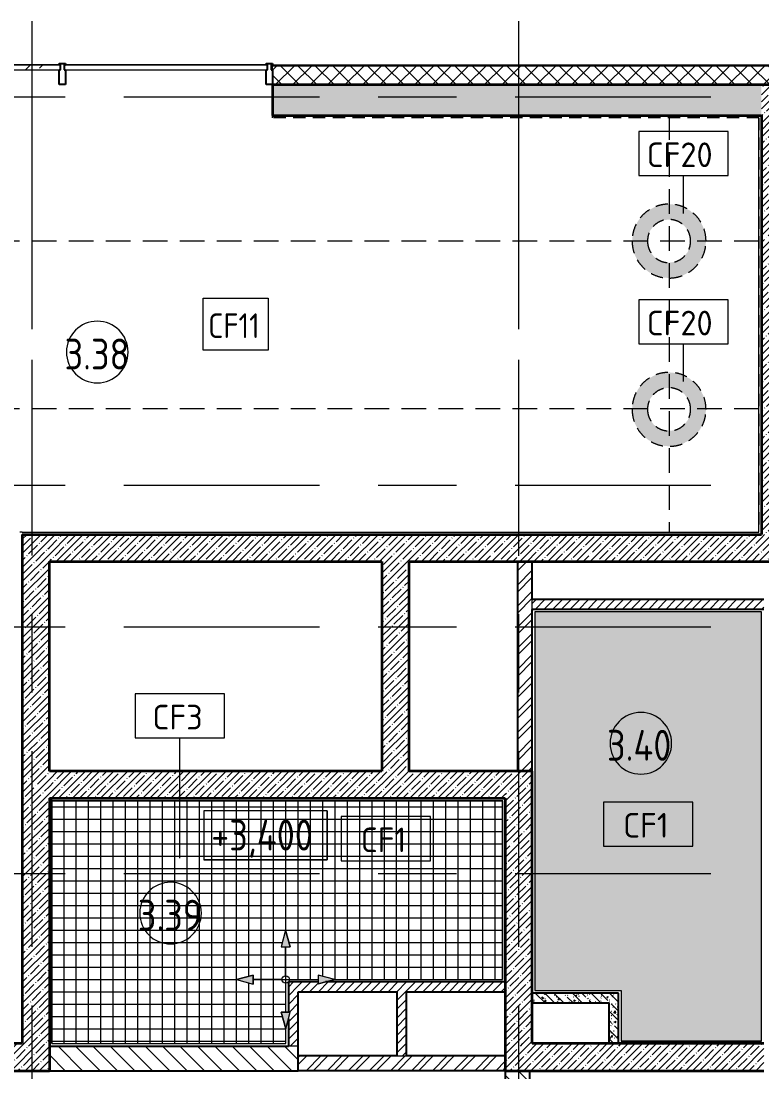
# Model space of a CAD drawing. Header units: millimetres. Extents: x 81469 to 281789, y -8553 to 29000.
# Drawn here: x 94570 to 100584, y 13390 to 21915 of the extents above; entities that cross this region are included whole.
import ezdxf

# ---------------------------------------------------------------- set-up
doc = ezdxf.new("R2010")
doc.units = ezdxf.units.MM
for name, pattern in [('200_ШТРИХ__ш1_п0_6_', [160, 100, -60]), ('ADSK_Штрих_ш2 п1', [300, 200, -100]), ('Осевая', [3175, 635, -476.25, 1587.5, -476.25])]:
    doc.linetypes.add(name, pattern=pattern)
for name, color, linetype, lineweight in [('A-AREA-IDEN', 7, 'Continuous', 9), ('A-CLNG', 7, 'Continuous', 9), ('A-CLNG-IDEN', 7, 'Continuous', 9), ('A-CLNG-PATT', 7, 'Continuous', 9), ('A-DETL-1', 7, 'ADSK_Штрих_ш2 п1', 9), ('A-DETL-GENF', 7, 'Continuous', 9), ('A-DETL-MBND', 7, '200_ШТРИХ__ш1_п0_6_', 9), ('A-DETL-MBND-1', 7, 'Continuous', 9), ('A-GLAZ', 7, 'Continuous', 9), ('A-GLAZ-CWMG', 7, 'Continuous', 9), ('A-GLAZ-CWMG-1', 7, 'Continuous', 25), ('A-WALL', 7, 'Continuous', 9), ('G-ANNO-DIMS', 7, 'Continuous', 9), ('I-WALL', 7, 'Continuous', 9), ('Оси', 7, 'Continuous', 9), ('Оси-2', 7, 'Осевая', 9)]:
    doc.layers.add(name, color=color, linetype=linetype, lineweight=lineweight)
for name, color, linetype, lineweight, true_color in [('A-WALL-1', 7, 'Continuous', 13, 0x3c3c3c), ('A-WALL-2', 7, 'Continuous', 25, 0x3c3c3c), ('A-WALL-3', 7, 'Continuous', 35, 0x3c3c3c), ('A-WALL-FNSH-1', 7, 'Continuous', 9, 0x3c3c3c), ('A-WALL-FNSH-2', 7, 'Continuous', 13, 0x3c3c3c), ('G-ANNO-TEXT-1', 7, 'Continuous', 9, 0x3c3c3c)]:
    doc.layers.add(name, color=color, linetype=linetype, lineweight=lineweight, true_color=true_color)
doc.styles.add('GOST Common', font='GOST_Common.ttf', dxfattribs={"width": 0.9, "height": 250})
doc.styles.add('GOST Common_1', font='GOST_Common.ttf', dxfattribs={"height": 200})
doc.styles.add('GOST Common_2', font='GOST_Common.ttf', dxfattribs={"width": 0.9, "height": 200})
pattern_1 = [(45, (0, 0), (-57.024626, 57.024626), []), (45, (57.025, 0), (-57.024626, 57.024626), [100.806, -20.161, 3.353, -16.808])]
pattern_2 = [(45, (0, 0), (-85.53659, 85.53659), []), (45, (57.02, 0), (-85.53659, 85.53659), [])]
pattern_3 = [(45, (0, 0), (-35.35534, 35.35534), [])]
pattern_4 = [(135, (0, 0), (-70.71068, -70.71068), [])]
pattern_5 = [(135, (0, 0), (-75.43415, -75.43415), [106.68, -17.78, 3.556, -17.78]), (135, (0, 75.39), (-75.43415, -75.43415), []), (50, (0, 0), (127.52922, -11.15758), [13.335, -146.685]), (355, (0, 0), (-24.66966, 133.74002), [10.668, -117.348]), (100.451, (10.63, -0.93), (102.85973, 122.58178), [11.333, -124.663]), (46.184, (0, 35.56), (189.75516, -29.43036), [20.002, -220.027]), (96.636, (15.81, 33.1), (166.1822, 173.1996), [17, -186.995]), (351.184, (0, 35.56), (166.18393, 173.19757), [16.002, -176.022]), (21, (17.78, 26.67), (106.13027, -71.58603), [13.335, -146.685]), (326, (17.78, 26.67), (43.26188, 128.93175), [10.668, -117.348]), (71.451, (26.62, 20.7), (149.39198, 57.34505), [11.333, -124.663]), (37.5, (0, 0), (2.162228, 59.188357), [3.353, -112.573, 3.353, -115.773, -117.793]), (37.5, (0, 0), (2.162228, 59.188357), [-235.052, 3.353, -114.44]), (7.5, (0, 0), (46.773857, 70.126152), [3.353, -64.567, 3.353, -109.906, -44.894]), (7.5, (0, 0), (46.773857, 70.126152), [-181.178, 3.353, -41.542]), (327.5, (-39.65, 0), (94.913671, -4.010093), [3.353, -41.097, 3.353, -135.331, -184.023]), (327.5, (-39.65, 0), (94.913671, -4.010093), [-183.134, 3.353, -180.67]), (317.5, (-57.43, 0), (103.69057, 17.79882), [3.353, -54.432, 3.353, -88.748, -130.683]), (317.5, (-57.43, 0), (103.69057, 17.79882), [-149.885, 3.353, -127.33])]

# ---------------------------------------------------------------- blocks, each defined once
blk = doc.blocks.new('PNS_Панель прямоугольная - Нр_Стекло - 40мм-22855943-План потолков с обозначением видов отделки и геометрии 3 этажа в осях 23-33')
at = {"layer": 'A-GLAZ'}
h = blk.add_hatch(dxfattribs=at)
h.set_pattern_fill('FP_13', color=256, style=0, pattern_type=2)
h.set_pattern_definition([(45, (-94220, -21460), (-282.8427, 282.8427), [200, -600]), (45, (-94420, -21560), (-282.8427, 282.8427), [600, -200]), (45, (-94020, -21660), (-282.8427, 282.8427), [200, -600])])
h.paths.add_polyline_path([(760, -40), (770, -40), (770, 0), (-770, 0), (-770, -40), (423.5, -40)])
for p, q in [((-770, 0), (770, 0)), ((760, 0), (-760, 0)), ((-760, -40), (760, -40))]:
    blk.add_line(p, q, dxfattribs=at)
blk = doc.blocks.new('PNS_Панель прямоугольная1 - Нр_Стекло - 40мм-23689175-План потолков с обозначением видов отделки и геометрии 3 этажа в осях 23-33')
at = {"layer": 'A-GLAZ'}
for p, q in [((-825, 0), (825, 0)), ((815, 0), (-815, 0)), ((-815, -40), (815, -40))]:
    blk.add_line(p, q, dxfattribs=at)
blk = doc.blocks.new('Прямоугольный импост - Импост структурный с накладкой - 170мм-22855113-План потолков с обозначением видов отделки и геометрии 3 этажа в осях 23-33')
at = {"layer": 'A-GLAZ-CWMG-1'}
for p, q in [((0, 160), (-50, 160)), ((-50, 160), (-50, 40)), ((0, 40), (0, 160)), ((-50, 40), (-40, 40)), ((-40, 0), (-50, 0)), ((-50, 0), (-50, -10)), ((-40, 40), (-40, 0)), ((-10, 0), (-10, 40)), ((-10, 40), (0, 40)), ((-50, -10), (0, -10)), ((-10, 0), (0, 0)), ((0, -10), (0, 0))]:
    blk.add_line(p, q, dxfattribs=at)
blk = doc.blocks.new('Прямоугольный импост - Импост структурный с накладкой - 170мм-22855061-План потолков с обозначением видов отделки и геометрии 3 этажа в осях 23-33')
at = {"layer": 'A-GLAZ-CWMG-1'}
for p, q in [((25, 160), (-25, 160)), ((-25, 160), (-25, 40)), ((25, 40), (25, 160)), ((-25, 40), (-15, 40)), ((-15, 0), (-25, 0)), ((-25, 0), (-25, -10)), ((-15, 40), (-15, 0)), ((15, 0), (15, 40)), ((15, 40), (25, 40)), ((-25, -10), (25, -10)), ((15, 0), (25, 0)), ((25, -10), (25, 0))]:
    blk.add_line(p, q, dxfattribs=at)
blk = doc.blocks.new('Начало раскладки_красным - Начало раскладки_красным-26102174-План потолков с обозначением видов отделки и геометрии 3 этажа в осях 23-33')
at = {"layer": 'A-DETL-GENF'}
for points in [[(-36.2, 264.8), (36.2, 264.8), (0, 400)], [(-264.8, -36.2), (-264.8, 36.2), (-400, 0)], [(264.8, -36.2), (400, 0), (264.8, 36.2)], [(0, -400), (36.2, -264.8), (-36.2, -264.8)]]:
    blk.add_hatch(color=256, dxfattribs=at).paths.add_polyline_path(points)
for p, q in [((0, 400), (-36.2, 264.8)), ((0, 400), (-36.2, 264.8)), ((36.2, 264.8), (0, 400)), ((0, 400), (36.2, 264.8)), ((-36.2, 264.8), (36.2, 264.8)), ((-36.2, 264.8), (36.2, 264.8)), ((0, 30), (0, 264.8)), ((-264.8, 36.2), (-400, 0)), ((-400, 0), (-264.8, 36.2)), ((-400, 0), (-264.8, -36.2)), ((-400, 0), (-264.8, -36.2)), ((-264.8, -36.2), (-264.8, 36.2)), ((-264.8, 36.2), (-264.8, -36.2)), ((-30, 0), (-264.8, 0)), ((30, 0), (264.8, 0)), ((400, 0), (264.8, 36.2)), ((264.8, 36.2), (264.8, -36.2)), ((400, 0), (264.8, 36.2)), ((264.8, 36.2), (264.8, -36.2)), ((400, 0), (264.8, -36.2)), ((0, -30), (0, -264.8)), ((264.8, -36.2), (400, 0)), ((36.2, -264.8), (-36.2, -264.8)), ((-36.2, -264.8), (0, -400)), ((0, -400), (-36.2, -264.8)), ((-36.2, -264.8), (36.2, -264.8)), ((0, -400), (36.2, -264.8)), ((0, -400), (36.2, -264.8))]:
    blk.add_line(p, q, dxfattribs=at)
blk.add_circle((0, 0), 30, dxfattribs=at)
blk = doc.blocks.new('Марка_Помещения - Номер-25198446-План потолков с обозначением видов отделки и геометрии 3 этажа в осях 23-33')
at = {"layer": 'A-AREA-IDEN'}
for start, end in [(360, 180), (180, 360)]:
    blk.add_arc((0, 0), 2.5, start, end, dxfattribs=at)
blk = doc.blocks.new('М_потолков - Марка_ Имя типа-25382930-План потолков с обозначением видов отделки и геометрии 3 этажа в осях 23-33')
at = {"layer": 'A-CLNG-IDEN'}
for p, q in [((3.625, 1.984375), (-3.625, 1.984375)), ((-3.625, 1.984375), (-3.625, -1.59375)), ((3.625, -1.59375), (3.625, 1.984375)), ((-3.625, -1.59375), (3.625, -1.59375))]:
    blk.add_line(p, q, dxfattribs=at)
blk = doc.blocks.new('Высотные отметки - 10х4_h_-17668695-План потолков с обозначением видов отделки и геометрии 3 этажа в осях 23-33')
at = {"layer": 'G-ANNO-DIMS'}
for p, q in [((-5, 4), (-5, 0)), ((5, 4), (-5, 4)), ((5, 4), (-5, 4)), ((-5, 4), (-5, 0)), ((5, 4), (5, 0)), ((5, 0), (5, 4)), ((5, 0), (-5, 0)), ((-5, 0), (5, 0))]:
    blk.add_line(p, q, dxfattribs=at)

msp = doc.modelspace()

# ---------------------------------------------------------------- hatches: boundary and pattern name
at = {"layer": 'A-CLNG-PATT'}
msp.add_hatch(color=256, dxfattribs=at).paths.add_polyline_path([(100283.5, 13641), (100579, 13641), (100579, 17121.8), (98741, 17121.8), (98741, 14051), (99441, 14051), (99441, 13641)])
h = msp.add_hatch(dxfattribs=at)
h.set_pattern_fill('FP_30', color=256, style=0, pattern_type=2)
h.set_pattern_definition([(0, (96619, 14541), (0, 100), []), (90, (96619, 14541), (-100, 6e-15), [])])
h.paths.add_polyline_path([(96453.3, 13621), (96719, 13621), (96718.2, 13740), (96681.9, 13875.2), (96719, 13875.3), (96719, 14141), (96982.8, 14141), (96982.7, 14176.4), (97118, 14141), (98479, 14141), (98479, 15589), (94821, 15589), (94821, 13621), (96318, 13621)])
h.paths.add_polyline_path([(96453.3, 14103.6), (96318, 14139.8), (96453.2, 14176.1)])
h.paths.add_polyline_path([(96681.6, 14404.7), (96717.8, 14540), (96754.1, 14404.8)])
at = {"layer": 'A-DETL-MBND-1'}
h = msp.add_hatch(color=256, dxfattribs=at)
h.paths.add_polyline_path([(99830, 19830), (99888.5, 19835.8), (99944.8, 19852.8), (99996.7, 19880.6), (100042.1, 19917.9), (100079.4, 19963.3), (100107.2, 20015.2), (100124.2, 20071.5), (100130, 20130), (100124.2, 20188.5), (100107.2, 20244.8), (100079.4, 20296.7), (100042.1, 20342.1), (99996.7, 20379.4), (99944.8, 20407.2), (99888.5, 20424.2), (99830, 20430), (99771.5, 20424.2), (99715.2, 20407.2), (99663.3, 20379.4), (99617.9, 20342.1), (99580.6, 20296.7), (99552.8, 20244.8), (99535.8, 20188.5), (99530, 20130), (99535.8, 20071.5), (99552.8, 20015.2), (99580.6, 19963.3), (99617.9, 19917.9), (99663.3, 19880.6), (99715.2, 19852.8), (99771.5, 19835.8)])
h.paths.add_polyline_path([(99830, 19955), (99784.7, 19961), (99742.5, 19978.4), (99706.3, 20006.3), (99678.4, 20042.5), (99661, 20084.7), (99655, 20130), (99661, 20175.3), (99678.4, 20217.5), (99706.3, 20253.7), (99742.5, 20281.6), (99784.7, 20299), (99830, 20305), (99875.3, 20299), (99917.5, 20281.6), (99953.7, 20253.7), (99981.6, 20217.5), (99999, 20175.3), (100005, 20130), (99998.3, 20082.9), (99981.6, 20042.5), (99953.7, 20006.3), (99917.5, 19978.4), (99875.3, 19961)])
h = msp.add_hatch(color=256, dxfattribs=at)
h.paths.add_polyline_path([(99830, 18465), (99888.5, 18470.8), (99944.8, 18487.8), (99996.7, 18515.6), (100042.1, 18552.9), (100079.4, 18598.3), (100107.2, 18650.2), (100124.2, 18706.5), (100130, 18765), (100124.2, 18823.5), (100107.2, 18879.8), (100079.4, 18931.7), (100042.1, 18977.1), (99996.7, 19014.4), (99944.8, 19042.2), (99888.5, 19059.2), (99830, 19065), (99771.5, 19059.2), (99715.2, 19042.2), (99663.3, 19014.4), (99617.9, 18977.1), (99580.6, 18931.7), (99552.8, 18879.8), (99535.8, 18823.5), (99530, 18765), (99535.8, 18706.5), (99552.8, 18650.2), (99580.6, 18598.3), (99617.9, 18552.9), (99663.3, 18515.6), (99715.2, 18487.8), (99771.5, 18470.8)])
h.paths.add_polyline_path([(99830, 18590), (99784.7, 18596), (99742.5, 18613.4), (99706.3, 18641.3), (99678.4, 18677.5), (99661, 18719.7), (99655, 18765), (99661, 18810.3), (99678.4, 18852.5), (99706.3, 18888.7), (99742.5, 18916.6), (99784.7, 18934), (99830, 18940), (99875.3, 18934), (99917.5, 18916.6), (99953.7, 18888.7), (99981.6, 18852.5), (99999, 18810.3), (100005, 18765), (99999, 18719.7), (99981.6, 18677.5), (99953.7, 18641.3), (99917.5, 18613.4), (99875.3, 18596)])
at = {"layer": 'A-WALL'}
h = msp.add_hatch(dxfattribs=at)
h.set_pattern_fill('FP_2', color=256, style=0, pattern_type=2)
h.set_pattern_definition([(45, (0, 0), (-70.71068, 70.71068), []), (135, (0, 0), (-70.71068, -70.71068), [])])
h.paths.add_polyline_path([(125080, 21400), (125230, 21400), (125230, 21550), (96610, 21550), (96610, 21400), (124830, 21400)])
h.paths.add_polyline_path([(93310, 21400), (93310, 21550), (93290, 21550), (93290, 21400)])
at = {"layer": 'I-WALL'}
h = msp.add_hatch(dxfattribs=at)
h.set_pattern_fill('FP_1', color=256, style=0, pattern_type=2)
h.set_pattern_definition(pattern_1)
h.paths.add_polyline_path([(100580, 21150), (100580, 21400), (96610, 21400), (96610, 21150), (100579, 21150)])
h.paths.add_polyline_path([(93310, 21150), (93310, 21400), (93030, 21400), (93030, 21150), (93108.5, 21150)])
h = msp.add_hatch(dxfattribs=at)
h.set_pattern_fill('FP_1', color=256, style=0, pattern_type=2)
h.set_pattern_definition(pattern_1)
h.paths.add_polyline_path([(100580, 17530), (100800, 17530), (100800, 21400), (100580, 21400), (100580, 17750)])
h = msp.add_hatch(dxfattribs=at)
h.set_pattern_fill('FP_1', color=256, style=0, pattern_type=2)
h.set_pattern_definition(pattern_1)
h.paths.add_polyline_path([(94800, 13620), (94800, 17750), (94580, 17750), (94580, 13620)])
h = msp.add_hatch(dxfattribs=at)
h.set_pattern_fill('FP_1', color=256, style=0, pattern_type=2)
h.set_pattern_definition(pattern_1)
h.paths.add_polyline_path([(98848.5, 17530), (100580, 17530), (100579, 17750), (94800, 17750), (94800, 17530), (97720, 17530)])
h = msp.add_hatch(dxfattribs=at)
h.set_pattern_fill('FP_1', color=256, style=0, pattern_type=2)
h.set_pattern_definition(pattern_1)
h.paths.add_polyline_path([(97500, 15830), (97720, 15830), (97720, 17530), (97500, 17530), (97500, 17514.4)])
h = msp.add_hatch(dxfattribs=at)
h.set_pattern_fill('FP_6', color=256, style=0, pattern_type=2)
h.set_pattern_definition(pattern_2)
h.paths.add_polyline_path([(98600, 15830), (98720, 15830), (98720, 17530), (98600, 17530), (98600, 17514.4)])
h = msp.add_hatch(dxfattribs=at)
h.set_pattern_fill('FP_4', color=256, style=0, pattern_type=2)
h.set_pattern_definition(pattern_3)
h.paths.add_polyline_path([(98720, 17142.8), (100600, 17142.8), (100600, 17222.8), (98720, 17222.8)])
h = msp.add_hatch(dxfattribs=at)
h.set_pattern_fill('FP_1', color=256, style=0, pattern_type=2)
h.set_pattern_definition(pattern_1)
h.paths.add_polyline_path([(95978.5, 15610), (98500, 15610), (98500, 15830), (94800, 15830), (94800, 15610)])
h = msp.add_hatch(dxfattribs=at)
h.set_pattern_fill('FP_1', color=256, style=0, pattern_type=2)
h.set_pattern_definition(pattern_1)
h.paths.add_polyline_path([(98720, 13620), (98720, 15830), (98500, 15830), (98500, 13620)])
h = msp.add_hatch(dxfattribs=at)
h.set_pattern_fill('FP_4', color=256, style=0, pattern_type=2)
h.set_pattern_definition(pattern_3)
h.paths.add_polyline_path([(96754.4, 13600), (96820, 13600), (96820, 14120), (96740, 14120), (96740, 13875.2), (96754.4, 13875.3), (96740, 13821.4), (96740, 13600)])
h = msp.add_hatch(dxfattribs=at)
h.set_pattern_fill('FP_4', color=256, style=0, pattern_type=2)
h.set_pattern_definition(pattern_3)
h.paths.add_polyline_path([(97620, 14040), (98500, 14040), (98500, 14120), (97042.7, 14120), (96982.8, 14103.9), (96982.7, 14120), (96820, 14120), (96820, 14040), (97413.5, 14040)])
h = msp.add_hatch(dxfattribs=at)
h.set_pattern_fill('FP_4', color=256, style=0, pattern_type=2)
h.set_pattern_definition(pattern_3)
h.paths.add_polyline_path([(97620, 13520), (97700, 13520), (97700, 14040), (97620, 14040)])
h = msp.add_hatch(dxfattribs=at)
h.set_pattern_fill('FP_9', color=256, style=0, pattern_type=2)
h.set_pattern_definition(pattern_5)
h.paths.add_polyline_path([(99420, 13950), (99420, 14030), (98720, 14030), (98720, 13950), (99340, 13950)])
h = msp.add_hatch(dxfattribs=at)
h.set_pattern_fill('FP_9', color=256, style=0, pattern_type=2)
h.set_pattern_definition(pattern_5)
h.paths.add_polyline_path([(99340, 13620), (99420, 13620), (99420, 13950), (99340, 13950)])
h = msp.add_hatch(dxfattribs=at)
h.set_pattern_fill('FP_1', color=256, style=0, pattern_type=2)
h.set_pattern_definition(pattern_1)
h.paths.add_polyline_path([(93108.5, 13400), (94800, 13400), (94800, 13620), (92810, 13620), (92810, 13400)])
h = msp.add_hatch(dxfattribs=at)
h.set_pattern_fill('FP_3', color=256, style=0, pattern_type=2)
h.set_pattern_definition(pattern_4)
h.paths.add_polyline_path([(96820, 13400), (96820, 13600), (94800, 13600), (94800, 13400), (95978.5, 13400)])
h = msp.add_hatch(dxfattribs=at)
h.set_pattern_fill('FP_1', color=256, style=0, pattern_type=2)
h.set_pattern_definition(pattern_1)
h.paths.add_polyline_path([(100600, 13400), (100600, 13620), (98500, 13620), (98500, 13400), (98848.5, 13400)])
h = msp.add_hatch(dxfattribs=at)
h.set_pattern_fill('FP_6', color=256, style=0, pattern_type=2)
h.set_pattern_definition(pattern_2)
h.paths.add_polyline_path([(97413.5, 13400), (98500, 13400), (98500, 13520), (96820, 13520), (96820, 13400)])
h = msp.add_hatch(dxfattribs=at)
h.set_pattern_fill('FP_3', color=256, style=0, pattern_type=2)
h.set_pattern_definition(pattern_4)
h.paths.add_polyline_path([(98700, 10600), (98700, 11320), (98500, 11320), (98500, 10600)])
h.paths.add_polyline_path([(98700, 13220), (98700, 13400), (98500, 13400), (98500, 13220)])

# ---------------------------------------------------------------- linework, layer by layer
at = {"layer": 'A-CLNG'}
for p, q in [((98741, 17121.8), (98741, 14051)), ((100579, 17121.8), (98741, 17121.8)), ((100579, 13641), (100579, 17121.8)), ((94821, 15589), (94821, 13621)), ((98741, 14051), (99441, 14051)), ((99441, 14051), (99441, 13641)), ((99441, 13641), (100579, 13641))]:
    msp.add_line(p, q, dxfattribs=at)
at = {"layer": 'A-CLNG-IDEN'}
for p, q in [((99947.4, 20355.1), (99947.4, 20660.9)), ((99947.4, 18990.1), (99947.4, 19295.9)), ((95859.6, 15124.4), (95859.6, 16099.2))]:
    msp.add_line(p, q, dxfattribs=at)
at = {"layer": 'A-DETL-1'}
for p, q in [((99830, 21150), (99830, 17771)), ((100559, 20130), (93040, 20130)), ((100559, 18770), (93065.2, 18770))]:
    msp.add_line(p, q, dxfattribs=at)
at = {"layer": 'A-DETL-MBND'}
for p, q in [((96610, 21130), (96610, 21150)), ((100560, 21130), (96610, 21130)), ((100559, 17771), (100559, 21130)), ((100560, 21130), (100559, 21130)), ((100560, 21130), (100560, 17771)), ((94580, 17770), (94560, 17770)), ((100560, 17771), (100559, 17771))]:
    msp.add_line(p, q, dxfattribs=at)
for centre, radius, start, end in [((99830, 20130), 300, 0, 180), ((99830, 20130), 175, 0, 180), ((99830, 20130), 300, 180, 0), ((99830, 20130), 175, 180, 0), ((99830, 18765), 300, 0, 180), ((99830, 18765), 175, 0, 180), ((99830, 18765), 300, 180, 360), ((99830, 18765), 175, 180, 0)]:
    msp.add_arc(centre, radius, start, end, dxfattribs=at)
at = {"layer": 'A-WALL'}
for p, q in [((125230, 21550), (96610, 21550)), ((98720, 17142.8), (98720, 17222.8)), ((96820, 13600), (96740, 13600)), ((97620, 13520), (97700, 13520))]:
    msp.add_line(p, q, dxfattribs=at)
at = {"layer": 'A-WALL-1'}
msp.add_line((96610, 21400), (96610, 21550), dxfattribs=at)
at = {"layer": 'A-WALL-2'}
for p, q in [((98600, 17530), (98600, 15830)), ((98720, 17222.8), (98720, 17530)), ((100600, 17222.8), (98720, 17222.8)), ((98720, 15830), (98720, 17142.8)), ((100600, 17142.8), (98720, 17142.8)), ((96740, 14120), (96740, 13875.2)), ((96982.8, 14120), (96740, 14120)), ((98500, 14120), (97042.7, 14120)), ((96820, 13400), (96820, 14040)), ((96820, 14040), (97620, 14040)), ((97620, 14040), (97620, 13520)), ((97700, 14040), (98500, 14040)), ((97700, 13520), (97700, 14040)), ((99420, 14030), (98720, 14030)), ((99420, 13620), (99420, 14030)), ((98720, 13950), (99340, 13950)), ((99340, 13950), (99340, 13620)), ((96740, 13821.4), (96740, 13600)), ((94800, 13600), (96740, 13600)), ((97620, 13520), (96820, 13520)), ((96820, 13400), (96820, 13520)), ((98500, 13520), (97700, 13520)), ((94800, 13400), (96820, 13400)), ((98700, 13400), (96820, 13400)), ((98500, 13400), (98500, 13220)), ((98700, 13220), (98700, 13400))]:
    msp.add_line(p, q, dxfattribs=at)
at = {"layer": 'A-WALL-3'}
for p, q in [((96610, 21400), (100800, 21400)), ((96610, 21400), (96610, 21150)), ((96610, 21150), (100580, 21150)), ((100580, 21150), (100580, 17750)), ((94580, 17750), (94580, 13620)), ((94580, 17750), (100580, 17750)), ((94800, 15830), (94800, 17530)), ((94800, 17530), (97500, 17530)), ((97500, 17530), (97500, 15830)), ((97720, 17530), (100800, 17530)), ((97720, 15830), (97720, 17530)), ((97500, 15830), (94800, 15830)), ((98720, 15830), (97720, 15830)), ((98720, 13620), (98720, 15830)), ((94800, 15610), (98500, 15610)), ((94800, 15610), (94800, 13400)), ((98500, 15610), (98500, 13400)), ((94580, 13620), (93030, 13620)), ((100600, 13620), (98720, 13620)), ((92810, 13400), (94800, 13400)), ((98500, 13400), (100600, 13400))]:
    msp.add_line(p, q, dxfattribs=at)
at = {"layer": 'A-WALL-FNSH-1'}
for p in [(125238, 21558), (96610, 21553)]:
    msp.add_line(p, (96610, 21558), dxfattribs=at)
at = {"layer": 'A-WALL-FNSH-2'}
for p in [(96610, 21550), (125233, 21553)]:
    msp.add_line(p, (96610, 21553), dxfattribs=at)
at = {"layer": 'G-ANNO-TEXT-1', "flags": 128}
msp.add_lwpolyline([(96049.3, 19668.1), (96575.7, 19668.1), (96575.7, 19244.1), (96049.3, 19244.1)], close=True, dxfattribs=at)
at = {"layer": 'I-WALL'}
for p, q in [((100560, 17770), (100560, 21130)), ((94580, 17770), (100560, 17770)), ((100579, 17122.8), (98740, 17122.8)), ((98740, 17121.8), (98740, 14050)), ((100580, 13640), (100580, 17122.8)), ((94820, 13620), (94820, 15610)), ((94800, 15590), (98480, 15590)), ((98480, 15589), (94820, 15589)), ((94821, 15590), (94821, 15589)), ((98479, 14141), (98479, 15589)), ((98480, 14140), (98480, 15589)), ((96719, 14141), (96982.8, 14141)), ((96719, 13875.2), (96719, 14141)), ((96720, 13875.2), (96720, 14140)), ((96720, 14140), (96982.8, 14140)), ((97115.1, 14141), (98479, 14141)), ((97117.1, 14140), (98479, 14140)), ((98741, 14050), (99440, 14050)), ((99440, 14050), (99440, 13640)), ((96719, 13621), (96719, 13742.9)), ((96720, 13620), (96720, 13746.6)), ((94821, 13621), (96719, 13621)), ((94821, 13620), (96719, 13620)), ((100579, 13640), (99440, 13640))]:
    msp.add_line(p, q, dxfattribs=at)
at = {"layer": 'Оси'}
for p, q in [((94660, 19415.1), (94660, 21915.1)), ((98610, 19415.1), (98610, 21915.1))]:
    msp.add_line(p, q, dxfattribs=at)
at = {"layer": 'Оси-2'}
for p, q in [((84769.4, 21300), (122580, 21300)), ((94660, 593.7), (94660, 19415.1)), ((98610, 593.7), (98610, 19415.1)), ((84769.4, 18150), (122580, 18150)), ((84769.4, 17000), (122580, 17000)), ((84769.4, 15000), (121980, 15000)), ((84769.4, 13400), (121980, 13400))]:
    msp.add_line(p, q, dxfattribs=at)

# ---------------------------------------------------------------- block references
at = {"layer": 'A-AREA-IDEN', "xscale": 99.99999999999993, "yscale": 99.99999999999993, "zscale": 99.99999999999993}
for p in [(95189, 19230.1), (99601.1, 16056.1), (95783.8, 14678.5)]:
    msp.add_blockref('Марка_Помещения - Номер-25198446-План потолков с обозначением видов отделки и геометрии 3 этажа в осях 23-33', p, dxfattribs=at)
at = {"layer": 'A-CLNG-IDEN', "xscale": 99.99999999999993, "yscale": 99.99999999999993, "zscale": 99.99999999999993}
for p in [(99947.4, 20820.3), (99947.4, 19455.3), (95859.6, 16258.6), (99660, 15381.4), (97530.9, 15263)]:
    msp.add_blockref('М_потолков - Марка_ Имя типа-25382930-План потолков с обозначением видов отделки и геометрии 3 этажа в осях 23-33', p, dxfattribs=at)
at = {"layer": 'A-DETL-GENF', "rotation": 0.03359668727813597}
msp.add_blockref('Начало раскладки_красным - Начало раскладки_красным-26102174-План потолков с обозначением видов отделки и геометрии 3 этажа в осях 23-33', (96718, 14140), dxfattribs=at)
at = {"layer": 'A-GLAZ'}
for name, p in [('PNS_Панель прямоугольная - Нр_Стекло - 40мм-22855943-План потолков с обозначением видов отделки и геометрии 3 этажа в осях 23-33', (94120, 21560)), ('PNS_Панель прямоугольная1 - Нр_Стекло - 40мм-23689175-План потолков с обозначением видов отделки и геометрии 3 этажа в осях 23-33', (95745, 21560))]:
    msp.add_blockref(name, p, dxfattribs=at)
at = {"layer": 'A-GLAZ-CWMG', "extrusion": (0, 0, -1), "rotation": 180}
for name, p in [('Прямоугольный импост - Импост структурный с накладкой - 170мм-22855061-План потолков с обозначением видов отделки и геометрии 3 этажа в осях 23-33', (-94905, 21560)), ('Прямоугольный импост - Импост структурный с накладкой - 170мм-22855113-План потолков с обозначением видов отделки и геометрии 3 этажа в осях 23-33', (-96610, 21560))]:
    msp.add_blockref(name, p, dxfattribs=at)
at = {"layer": 'G-ANNO-DIMS', "xscale": 99.99999999999993, "yscale": 99.99999999999993, "zscale": 99.99999999999993}
msp.add_blockref('Высотные отметки - 10х4_h_-17668695-План потолков с обозначением видов отделки и геометрии 3 этажа в осях 23-33', (96553.8, 15109.6), dxfattribs=at)

# ---------------------------------------------------------------- texts
at = {"layer": 'A-AREA-IDEN', "char_height": 250, "attachment_point": 1, "style": 'GOST Common'}
for s, insert, width in [('3.38', (94923.3, 19338.6), 663.797), ('3.40', (99326.4, 16164.7), 685.443), ('3.39', (95518, 14787), 663.797)]:
    msp.add_mtext(s, dxfattribs=dict(at, insert=insert, width=width))
at = {"layer": 'A-CLNG-IDEN', "char_height": 200, "attachment_point": 1, "style": 'GOST Common_1'}
for s, insert, width in [('CF20', (99648.6, 20930.1), 705.485), ('CF20', (99648.6, 19565.1), 705.485), ('CF3', (95636.8, 16368.3), 521.097), ('CF1', (99457.2, 15491.1), 472.996), ('CF1', (97328.1, 15372.8), 472.996)]:
    msp.add_mtext(s, dxfattribs=dict(at, insert=insert, width=width))
at = {"layer": 'G-ANNO-DIMS', "insert": (96113.8, 15436.3), "char_height": 250, "width": 1055.976, "attachment_point": 1, "line_spacing_factor": 1.022761, "style": 'GOST Common'}
msp.add_mtext('+3,400', dxfattribs=at)
at = {"layer": 'G-ANNO-TEXT-1', "insert": (96089.3, 19543.7), "char_height": 200, "width": 533.924, "attachment_point": 1, "style": 'GOST Common_2'}
msp.add_mtext('CF11', dxfattribs=at)

doc.saveas('drawing.dxf')
